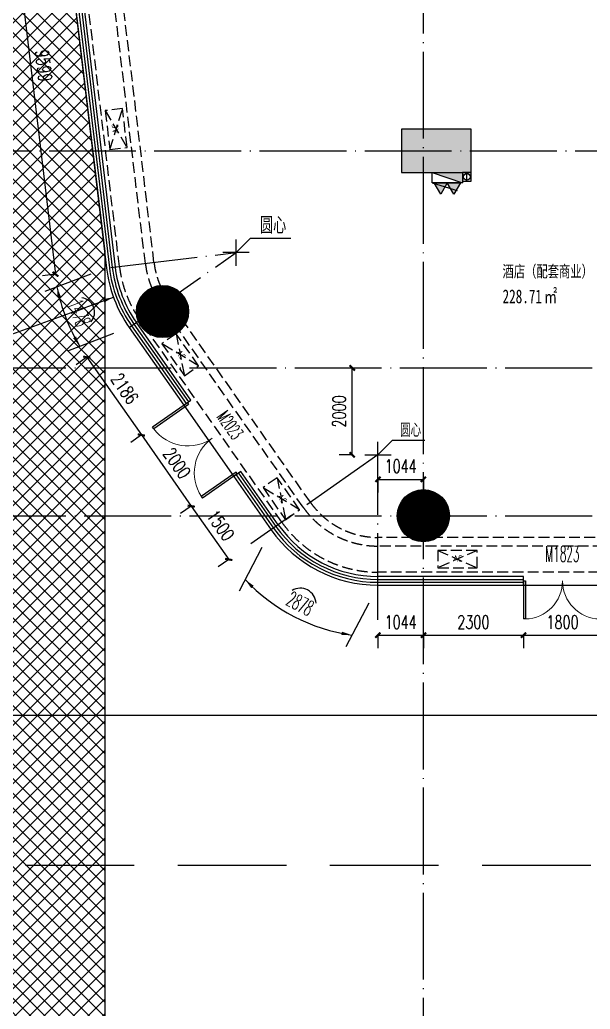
# Model space of a CAD drawing. Header units: millimetres. Extents: x 12325263 to 13848842, y -1463133 to 573208.
# Drawn here: x 12549015 to 12562133, y -650647 to -627871 of the extents above; entities that cross this region are included whole.
import ezdxf
from ezdxf.xclip import XClip

# ---------------------------------------------------------------- set-up
doc = ezdxf.new("R2010")
doc.units = ezdxf.units.MM
doc.header["$LTSCALE"] = 1000
doc.header["$XCLIPFRAME"] = 0
for name, pattern in [('101010$0$__DASH', [0.35, 0.25, -0.1]), ('ACAD_ISO02W100', [15, 12, -3]), ('DASH', [0.35, 0.25, -0.1]), ('DASHED2', [0.375, 0.25, -0.125]), ('DOTE', [2.42, 2, -0.2, 0.02, -0.2]), ('s-首层组合pm$0$DASH', [0.35, 0.25, -0.1])]:
    doc.linetypes.add(name, pattern=pattern)
for name, color, linetype in [('#s-灭火器', 20, 'Continuous'), ('12#楼首层平面图$0$CURTWALL', 2, 'Continuous'), ('20210729mva复核', 1, 'Continuous'), ('A-ANNO-DIMS', 83, 'Continuous'), ('A-ANNO-TEXT', 7, 'Continuous'), ('A-AXIS', 16, 'DOTE'), ('A-COLS', 6, 'Continuous'), ('A-WALL-PATT', 8, 'Continuous'), ('DIM_LEAD', 3, 'Continuous'), ('EQUIP_消火栓', 7, 'Continuous'), ('HZHZNEWPLOTLAYER#@$TT', 7, 'Continuous'), ('PUB_HATCH', 8, 'Continuous'), ('PUB_TEXT', 7, 'Continuous'), ('VPIPE-消防高', 3, 'Continuous'), ('WINDOW', 4, 'Continuous'), ('WINDOW_TEXT', 7, 'Continuous'), ('投影线', 6, 'ACAD_ISO02W100'), ('水条件', 1, 'Continuous'), ('消防车道', 6, 'DASHED2'), ('结构边线', 21, 'DASH')]:
    doc.layers.add(name, color=color, linetype=linetype)
doc.styles.add('101010$0$YQ_DIM', font='SUPEROS.SHX', dxfattribs={"width": 0.8, "bigfont": 'HZDX.SHX'})
doc.styles.add('_TCH_DIM', font='SIMPLEX.shx', dxfattribs={"width": 0.7, "bigfont": 'GBCBIG.shx'})
doc.styles.add('_TCH_DIM_T3', font='SIMPLEX.shx', dxfattribs={"width": 0.705882, "bigfont": 'GBCBIG.shx'})
doc.styles.add('_TCH_WINDOW', font='SIMPLEX', dxfattribs={"width": 0.7, "height": 3.5, "bigfont": 'GBCBIG'})
doc.styles.add('TITXV', font='', dxfattribs={"width": 0.7})
doc.styles.add('宋体', font='', dxfattribs={"width": 0.65})
doc.styles.get('TITXV').set_extended_font_data('SimSun')
doc.styles.get('宋体').set_extended_font_data('SimSun')
doc.dimstyles.new('_TCH_ARCH&&120', dxfattribs={"dimtxt": 306, "dimasz": 120, "dimexe": 300, "dimexo": 360, "dimgap": 147, "dimtad": 1, "dimdec": 0, "dimzin": 0, "dimdsep": 46, "dimtxsty": '_TCH_DIM_T3', "dimblk": 'ARCHTICK', "dimcen": 0.09, "dimclrt": 7, "dimazin": 2, "dimtfac": 1, "dimtdec": 0, "dimtix": 1, "dimtmove": 2, "dimatfit": 3, "dimfxl": 1, "dimfxlon": 1, "dimtolj": 1, "dimtzin": 0, "dimarcsym": 0})

# ---------------------------------------------------------------- blocks, each defined once
blk = doc.blocks.new('A$C53F769B7')
at = {"layer": '20210729mva复核', "color": 8}
blk.add_line((68579.6, 19125.4), (0, 19125.4), dxfattribs=at)
blk = doc.blocks.new('_FZH')
blk.add_lwpolyline([(-0.5, -0.5), (0.5, -0.5), (0.5, 0.5), (-0.5, 0.5)], close=True)
at = {"layer": 'PUB_HATCH'}
blk.add_solid([(-0.5, -0.5), (0.5, -0.5), (-0.5, 0.5), (0.5, 0.5)], dxfattribs=at)
blk = doc.blocks.new('_YZH')
blk.add_circle((0, 0), 0.5)
at = {"layer": 'PUB_HATCH', "const_width": 0.5}
blk.add_lwpolyline([(-0.25, 0, 1), (0.25, 0, 1)], format="xyb", close=True, dxfattribs=at)
blk = doc.blocks.new('asfasfsdgdsfhsghh')
at = {"layer": 'A-COLS'}
for name, p, xscale, yscale, zscale in [('_FZH', (-45700, 5000), 1600, 1000, 1000), ('_YZH', (-52000, 1300), 1200, 1200, 1200), ('_YZH', (-46000, -3400), 1200, 1200, 1200)]:
    blk.add_blockref(name, p, dxfattribs=dict(at, xscale=xscale, yscale=yscale, zscale=zscale))
blk = doc.blocks.new('管位')
at = {"layer": '水条件'}
blk.add_line((12573126, 675360), (12573126, 675160), dxfattribs=at)
blk.add_lwpolyline([(12573026, 675360), (12573226, 675360), (12573226, 675160), (12573026, 675160)], close=True, dxfattribs=at)
blk = doc.blocks.new('灭火器')
at = {"layer": '#s-灭火器', "ltscale": 1000}
for points in [[(292444, 59707), (292144, 59707), (292294, 59447)], [(292744, 59707), (292444, 59707), (292594, 59447)]]:
    blk.add_hatch(color=256, dxfattribs=at).paths.add_polyline_path(points)
for points in [[(292294, 59447), (292444, 59707), (292144, 59707)], [(292594, 59447), (292744, 59707), (292444, 59707)]]:
    blk.add_lwpolyline(points, close=True, dxfattribs=at)
blk = doc.blocks.new('$TWTSYS$00000508')
for p, q in [((-0.5, 0.5), (0.324, 1.224)), ((-0.5, 0.5), (-0.5, -0.5)), ((-0.5, -0.5), (0.5, 0.5)), ((0.5, 0.5), (-0.5, 0.5)), ((0.5, -0.5), (0.5, 0.5)), ((-0.5, -0.5), (0.5, -0.5))]:
    blk.add_line(p, q)
blk.add_solid([(0.5, -0.5), (0.5, 0.5), (-0.5, -0.5)])
blk = doc.blocks.new('消火栓')
at = {"layer": '#s-灭火器', "rotation": 180.0000000000001}
blk.add_blockref('灭火器', (12864422, 734932), dxfattribs=at)
at = {"layer": 'EQUIP_消火栓', "xscale": 700, "yscale": 240, "zscale": 700}
blk.add_blockref('$TWTSYS$00000508', (12571978, 675105), dxfattribs=at)
blk = doc.blocks.new('asdfasdfafsf')
at = {"layer": 'VPIPE-消防高'}
blk.add_circle((-6540, -24850), 75, dxfattribs=at)
at = {"xscale": -1, "rotation": 180}
blk.add_blockref('消火栓', (-12578968, 650235), dxfattribs=at)
at = {"layer": '水条件', "xscale": -1, "rotation": 180}
blk.add_blockref('管位', (-12579666, 650410), dxfattribs=at)
blk = doc.blocks.new('A$C3CA14A55')
at = {"color": 253, "linetype": '101010$0$__DASH'}
for points in [[(0, 2), (900, 0), (900, 400), (0, 400), (0, 2)], [(900, 400), (0, 2)], [(0, 400), (900, 0)]]:
    blk.add_lwpolyline(points, dxfattribs=at)
at = {"color": 253, "linetype": 'ByBlock', "insert": (352, 293), "char_height": 150, "width": 435.79, "attachment_point": 1, "rotation": 359.4465, "style": '101010$0$YQ_DIM'}
blk.add_mtext('AC', dxfattribs=at)
blk = doc.blocks.new('asdfsddfa')
at = {"color": 253, "linetype": '101010$0$__DASH'}
for points in [[(34692, -42017), (33442, -42017), (33442, -46217), (-5353, -46217, -0.244508), (-7072, -45323), (-10337, -40668, -0.12383), (-10703, -39711), (-11840, -30179, -0.449446), (-11741, -30067), (-11208, -30067), (-11208, -26217), (-11336, -26217, -0.368693), (-12423, -25290), (-13762, -14075, -0.449446), (-11180, -11167), (-10149, -11167, 0.402681), (2392, 887, -0.402681), (2492, 983), (14892, 983)], [(34692, -41817), (33242, -41817), (33242, -46017), (-5353, -46017, -0.244508), (-6908, -45208), (-10173, -40553, -0.12383), (-10504, -39687), (-11628, -30267), (-11008, -30267), (-11008, -26017), (-11336, -26017, -0.367524), (-12225, -25262), (-13563, -14052, -0.449446), (-11180, -11367), (-10149, -11367, 0.400492), (2587, 783), (14892, 783)]]:
    blk.add_lwpolyline(points, format="xyb", dxfattribs=at)
at = {"layer": 'HZHZNEWPLOTLAYER#@$TT'}
for p, rotation in [((-11122, -37040), 96.80521517277303), ((-10323, -41559), 305.0469018050301), ((-7998, -44873), 305.0469018050301)]:
    blk.add_blockref('A$C3CA14A55', p, dxfattribs=dict(at, rotation=rotation))
blk.add_blockref('A$C3CA14A55', (-3975, -46717), dxfattribs=at)
blk = doc.blocks.new('A$C1B3D5B97')
at = {"layer": '消防车道', "linetype": 's-首层组合pm$0$DASH', "ltscale": 10}
blk.add_line((170169, 22594), (124406, 22594), dxfattribs=at)
blk = doc.blocks.new('qlzw')
at = {"layer": 'A-AXIS'}
for p, q in [((12424866.8, 979489.8), (12424866.8, 1082089.8)), ((12411416.8, 1000989.8), (12486866.8, 1000989.8)), ((12404966.8, 995989.8), (12486866.8, 995989.8)), ((12404966.8, 992589.8), (12485416.8, 992589.8))]:
    blk.add_line(p, q, dxfattribs=at)
blk = doc.blocks.new('_ArchTick')
at = {"color": 0, "linetype": 'ByBlock', "const_width": 0.4}
blk.add_lwpolyline([(-0.5, -0.5), (0.5, 0.5)], dxfattribs=at)
blk = doc.blocks.new('*D2087')
at = {"layer": 'A-ANNO-DIMS', "color": 0, "lineweight": -2, "transparency": 16777216}
for p, q in [((12548699, -624195), (12548400, -624231)), ((12548698, -624195), (12549835, -633727)), ((12549836, -633727), (12549537, -633762))]:
    blk.add_line(p, q, dxfattribs=at)
at = {"layer": 'Defpoints', "color": 0, "transparency": 16777216}
for p in [(12549871, -624055), (12551009, -633587), (12549835, -633727)]:
    blk.add_point(p, dxfattribs=at)
at = {"layer": 'A-ANNO-DIMS', "color": 0, "lineweight": -2, "transparency": 16777216, "xscale": 120, "yscale": 120, "zscale": 120}
for p, rotation in [((12548698, -624195), 96.80534123574836), ((12549835, -633727), 276.8053412357483)]:
    blk.add_blockref('_ArchTick', p, dxfattribs=dict(at, rotation=rotation))
at = {"layer": 'A-ANNO-DIMS', "color": 7, "transparency": 16777216, "insert": (12549564, -628926), "char_height": 306, "attachment_point": 5, "rotation": 276.8053, "style": '_TCH_DIM_T3'}
blk.add_mtext('\\A1;9599', dxfattribs=at)
blk = doc.blocks.new('*D4828')
at = {"layer": 'A-ANNO-DIMS', "color": 0, "lineweight": -2, "transparency": 16777216}
for p, q in [((12557252, -642036), (12557252, -642337)), ((12557252, -642037), (12558297, -642037)), ((12558297, -642036), (12558297, -642337))]:
    blk.add_line(p, q, dxfattribs=at)
at = {"layer": 'Defpoints', "color": 0, "transparency": 16777216}
for p in [(12557252, -640887), (12558297, -640887), (12558297, -642037)]:
    blk.add_point(p, dxfattribs=at)
at = {"layer": 'A-ANNO-DIMS', "color": 0, "lineweight": -2, "transparency": 16777216, "xscale": 120, "yscale": 120, "zscale": 120, "rotation": 180}
blk.add_blockref('_ArchTick', (12557252, -642037), dxfattribs=at)
at = {"layer": 'A-ANNO-DIMS', "color": 0, "lineweight": -2, "transparency": 16777216, "xscale": 120, "yscale": 120, "zscale": 120}
blk.add_blockref('_ArchTick', (12558297, -642037), dxfattribs=at)
at = {"layer": 'A-ANNO-DIMS', "color": 7, "transparency": 16777216, "insert": (12557775, -641737), "char_height": 306, "attachment_point": 5, "style": '_TCH_DIM_T3'}
blk.add_mtext('\\A1;1044', dxfattribs=at)
blk = doc.blocks.new('*D4829')
at = {"layer": 'A-ANNO-DIMS', "color": 0, "lineweight": -2, "transparency": 16777216}
for p, q in [((12558297, -642036), (12558297, -642337)), ((12558297, -642037), (12560597, -642037)), ((12560597, -642036), (12560597, -642337))]:
    blk.add_line(p, q, dxfattribs=at)
at = {"layer": 'Defpoints', "color": 0, "transparency": 16777216}
for p in [(12558297, -640887), (12560597, -640887), (12560597, -642037)]:
    blk.add_point(p, dxfattribs=at)
at = {"layer": 'A-ANNO-DIMS', "color": 0, "lineweight": -2, "transparency": 16777216, "xscale": 120, "yscale": 120, "zscale": 120, "rotation": 180}
blk.add_blockref('_ArchTick', (12558297, -642037), dxfattribs=at)
at = {"layer": 'A-ANNO-DIMS', "color": 0, "lineweight": -2, "transparency": 16777216, "xscale": 120, "yscale": 120, "zscale": 120}
blk.add_blockref('_ArchTick', (12560597, -642037), dxfattribs=at)
at = {"layer": 'A-ANNO-DIMS', "color": 7, "transparency": 16777216, "insert": (12559447, -641737), "char_height": 306, "attachment_point": 5, "style": '_TCH_DIM_T3'}
blk.add_mtext('\\A1;2300', dxfattribs=at)
blk = doc.blocks.new('*D4830')
at = {"layer": 'A-ANNO-DIMS', "color": 0, "lineweight": -2, "transparency": 16777216}
for p, q in [((12560597, -642036), (12560597, -642337)), ((12560597, -642037), (12562397, -642037)), ((12562397, -642036), (12562397, -642337))]:
    blk.add_line(p, q, dxfattribs=at)
at = {"layer": 'Defpoints', "color": 0, "transparency": 16777216}
for p in [(12560597, -640887), (12562397, -640887), (12562397, -642037)]:
    blk.add_point(p, dxfattribs=at)
at = {"layer": 'A-ANNO-DIMS', "color": 0, "lineweight": -2, "transparency": 16777216, "xscale": 120, "yscale": 120, "zscale": 120, "rotation": 180}
blk.add_blockref('_ArchTick', (12560597, -642037), dxfattribs=at)
at = {"layer": 'A-ANNO-DIMS', "color": 0, "lineweight": -2, "transparency": 16777216, "xscale": 120, "yscale": 120, "zscale": 120}
blk.add_blockref('_ArchTick', (12562397, -642037), dxfattribs=at)
at = {"layer": 'A-ANNO-DIMS', "color": 7, "transparency": 16777216, "insert": (12561497, -641737), "char_height": 306, "attachment_point": 5, "style": '_TCH_DIM_T3'}
blk.add_mtext('\\A1;1800', dxfattribs=at)
blk = doc.blocks.new('*D4946')
at = {"layer": 'A-ANNO-DIMS', "color": 0, "lineweight": -2, "transparency": 16777216}
for p, q in [((12557252, -638449), (12557252, -638750)), ((12557252, -638450), (12558297, -638450)), ((12558297, -638449), (12558297, -638750))]:
    blk.add_line(p, q, dxfattribs=at)
at = {"layer": 'Defpoints', "color": 0, "transparency": 16777216}
for p in [(12557252, -637587), (12558297, -637587), (12558297, -638450)]:
    blk.add_point(p, dxfattribs=at)
at = {"layer": 'A-ANNO-DIMS', "color": 0, "lineweight": -2, "transparency": 16777216, "xscale": 120, "yscale": 120, "zscale": 120, "rotation": 180}
blk.add_blockref('_ArchTick', (12557252, -638450), dxfattribs=at)
at = {"layer": 'A-ANNO-DIMS', "color": 0, "lineweight": -2, "transparency": 16777216, "xscale": 120, "yscale": 120, "zscale": 120}
blk.add_blockref('_ArchTick', (12558297, -638450), dxfattribs=at)
at = {"layer": 'A-ANNO-DIMS', "color": 7, "transparency": 16777216, "insert": (12557775, -638150), "char_height": 306, "attachment_point": 5, "style": '_TCH_DIM_T3'}
blk.add_mtext('\\A1;1044', dxfattribs=at)
blk = doc.blocks.new('*D4947')
at = {"layer": 'A-ANNO-DIMS', "color": 0, "lineweight": -2, "transparency": 16777216}
for p, q in [((12556661, -635887), (12556360, -635887)), ((12556660, -637887), (12556660, -635887)), ((12556661, -637887), (12556360, -637887))]:
    blk.add_line(p, q, dxfattribs=at)
at = {"layer": 'Defpoints', "color": 0, "transparency": 16777216}
for p in [(12556660, -635887), (12557552, -635887), (12557552, -637887)]:
    blk.add_point(p, dxfattribs=at)
at = {"layer": 'A-ANNO-DIMS', "color": 0, "lineweight": -2, "transparency": 16777216, "xscale": 120, "yscale": 120, "zscale": 120}
for p, rotation in [((12556660, -635887), 90), ((12556660, -637887), 270)]:
    blk.add_blockref('_ArchTick', p, dxfattribs=dict(at, rotation=rotation))
at = {"layer": 'A-ANNO-DIMS', "color": 7, "transparency": 16777216, "insert": (12556360, -636887), "char_height": 306, "attachment_point": 5, "rotation": 90, "style": '_TCH_DIM_T3'}
blk.add_mtext('\\A1;2000', dxfattribs=at)
blk = doc.blocks.new('*D4948')
at = {"layer": 'A-ANNO-DIMS', "color": 0, "lineweight": -2, "transparency": 16777216}
for p, q in [((12550556, -635638), (12550309, -635811)), ((12550555, -635639), (12551810, -637429)), ((12551811, -637428), (12551565, -637601))]:
    blk.add_line(p, q, dxfattribs=at)
at = {"layer": 'Defpoints', "color": 0, "transparency": 16777216}
for p in [(12551532, -634954), (12552787, -636744), (12551810, -637429)]:
    blk.add_point(p, dxfattribs=at)
at = {"layer": 'A-ANNO-DIMS', "color": 0, "lineweight": -2, "transparency": 16777216, "xscale": 120, "yscale": 120, "zscale": 120}
for p, rotation in [((12550555, -635639), 125.0412468773539), ((12551810, -637429), 305.0412468773539)]:
    blk.add_blockref('_ArchTick', p, dxfattribs=dict(at, rotation=rotation))
at = {"layer": 'A-ANNO-DIMS', "color": 7, "transparency": 16777216, "insert": (12551428, -636361), "char_height": 306, "attachment_point": 5, "rotation": 305.0412, "style": '_TCH_DIM_T3'}
blk.add_mtext('\\A1;2186', dxfattribs=at)
blk = doc.blocks.new('*D4949')
at = {"layer": 'A-ANNO-DIMS', "color": 0, "lineweight": -2, "transparency": 16777216}
for p, q in [((12551811, -637428), (12551565, -637601)), ((12551810, -637429), (12552958, -639066)), ((12552959, -639065), (12552713, -639238))]:
    blk.add_line(p, q, dxfattribs=at)
at = {"layer": 'Defpoints', "color": 0, "transparency": 16777216}
for p in [(12552787, -636744), (12553935, -638381), (12552958, -639066)]:
    blk.add_point(p, dxfattribs=at)
at = {"layer": 'A-ANNO-DIMS', "color": 0, "lineweight": -2, "transparency": 16777216, "xscale": 120, "yscale": 120, "zscale": 120}
for p, rotation in [((12551810, -637429), 125.0412468773434), ((12552958, -639066), 305.0412468773434)]:
    blk.add_blockref('_ArchTick', p, dxfattribs=dict(at, rotation=rotation))
at = {"layer": 'A-ANNO-DIMS', "color": 7, "transparency": 16777216, "insert": (12552630, -638075), "char_height": 306, "attachment_point": 5, "rotation": 305.0412, "style": '_TCH_DIM_T3'}
blk.add_mtext('\\A1;2000', dxfattribs=at)
blk = doc.blocks.new('*D4950')
at = {"layer": 'A-ANNO-DIMS', "color": 0, "lineweight": -2, "transparency": 16777216}
for p, q in [((12552959, -639065), (12552713, -639238)), ((12552958, -639066), (12553820, -640294)), ((12553821, -640294), (12553574, -640466))]:
    blk.add_line(p, q, dxfattribs=at)
at = {"layer": 'Defpoints', "color": 0, "transparency": 16777216}
for p in [(12553935, -638381), (12554796, -639609), (12553820, -640294)]:
    blk.add_point(p, dxfattribs=at)
at = {"layer": 'A-ANNO-DIMS', "color": 0, "lineweight": -2, "transparency": 16777216, "xscale": 120, "yscale": 120, "zscale": 120}
for p, rotation in [((12552958, -639066), 125.0412468773452), ((12553820, -640294), 305.0412468773453)]:
    blk.add_blockref('_ArchTick', p, dxfattribs=dict(at, rotation=rotation))
at = {"layer": 'A-ANNO-DIMS', "color": 7, "transparency": 16777216, "insert": (12553635, -639508), "char_height": 306, "attachment_point": 5, "rotation": 305.0412, "style": '_TCH_DIM_T3'}
blk.add_mtext('\\A1;1500', dxfattribs=at)
blk = doc.blocks.new('$DorLib2D$00000002')
for p, q in [((-0.5, 0), (-0.5, 0.4875)), ((-0.475, 0.4875), (-0.5, 0.4875)), ((-0.475, 0), (-0.475, 0.4875)), ((0.475, 0), (0.475, 0.4875)), ((0.475, 0.4875), (0.5, 0.4875)), ((0.5, 0), (0.5, 0.4875)), ((-0.5, 0), (-0.475, 0)), ((0.5, 0), (0.475, 0))]:
    blk.add_line(p, q)
at = {"lineweight": 13}
for centre, start, end in [((-0.4875, 0), 0, 88.53072), ((0.4875, 0), 91.46928, 180)]:
    blk.add_arc(centre, 0.4875, start, end, dxfattribs=at)

msp = doc.modelspace()

# ---------------------------------------------------------------- hatches: boundary and pattern name
at = {"layer": 'A-WALL-PATT'}
h = msp.add_hatch(dxfattribs=at)
h.set_pattern_fill('ANSI37', color=252, scale=150)
h.set_pattern_definition([(45, (-400000, 0), (-168.3798023, 168.3798023), []), (135, (-400000, 0), (-168.3798023, -168.3798023), [])])
edge = h.paths.add_edge_path()
edge.add_line((12617170, -539458), (12627664.7, -539458))
edge.add_line((12627664.7, -539458), (12617498.2, -546587.6))
edge.add_line((12617498.2, -546587.6), (12598406.6, -559976.1))
edge.add_line((12598406.6, -559976.1), (12585091.3, -540989.1))
edge.add_line((12585091.3, -540989.1), (12584144.7, -541197.3))
edge.add_line((12584144.7, -541197.3), (12583864.1, -542803.9))
edge.add_arc((12578880.4, -541928.7), 5060, 269.14738, 350.03971, ccw=False)
edge.add_arc((12578698.9, -554127.5), 7140.2, 89.14809, 125.03345)
edge.add_line((12574600, -548281), (12560037.5, -558490.6))
edge.add_line((12560037.5, -558490.6), (12559927.1, -558471.2))
edge.add_line((12559927.1, -558471.2), (12559927.1, -564050))
edge.add_line((12559927.1, -564050), (12558858.8, -564810))
edge.add_line((12558858.8, -564810), (12559927.1, -566333.2))
edge.add_line((12559927.1, -566333.2), (12559927.6, -588159))
edge.add_line((12559927.6, -588159), (12558263.3, -589586.8))
edge.add_line((12558263.3, -589586.8), (12557796.8, -589586.8))
edge.add_line((12557796.8, -589586.8), (12557796.8, -598151.2))
edge.add_line((12557796.8, -598151.2), (12560482.1, -600836.4))
edge.add_arc((12552451.5, -592361.2), 11675.6, 270.02561, 313.45682, ccw=False)
edge.add_line((12552456.7, -604036.8), (12551424.9, -604036.8))
edge.add_arc((12551424.9, -607536.8), 3500, 90, 186.80534)
edge.add_line((12547949.6, -607951.5), (12549871.4, -624055.3))
edge.add_line((12549871.4, -624055.3), (12550966.8, -633201.5))
edge.add_line((12550966.8, -633201.5), (12550966.8, -643886.8))
edge.add_line((12550966.8, -643886.8), (12550966.8, -653386.8))
edge.add_line((12550966.8, -653386.8), (12614072.2, -653386.8))
edge.add_line((12614072.2, -653386.8), (12616970.5, -653386.8))
edge.add_arc((12639113.3, -663769.1), 24455.9, 154.87893, 159.83059)
edge.add_arc((12619069.5, -656056.1), 3000, 166.12633, 249.14639)
edge.add_arc((12632240.8, -621479.9), 40000, 249.14639, 262.18067)
edge.add_line((12626798.8, -661108), (12526241.6, -661108))
edge.add_line((12526241.6, -661108), (12526241.6, -616108))
edge.add_line((12526241.6, -616108), (12504241.6, -616108))
edge.add_line((12504241.6, -616108), (12504241.6, -539458))
edge.add_line((12504241.6, -539458), (12586460, -539458))
edge.add_line((12586460, -539458), (12617170, -539458))

# ---------------------------------------------------------------- linework, layer by layer
at = {"layer": '12#楼首层平面图$0$CURTWALL'}
for p, q in [((12549871.4, -624055.3), (12551008.9, -633586.9)), ((12549937.6, -624047.4), (12551075.1, -633579)), ((12550003.8, -624039.5), (12551141.3, -633571.1)), ((12550070, -624031.6), (12551207.5, -633563.2)), ((12551531.5, -634953.9), (12552786.7, -636743.7)), ((12551586.1, -634915.6), (12552841.3, -636705.4)), ((12551640.7, -634877.3), (12552895.8, -636667.1)), ((12552950.4, -636628.9), (12551695.3, -634839)), ((12552786.7, -636743.7), (12552950.4, -636628.9)), ((12554098.8, -638266.3), (12553935, -638381.2)), ((12553935, -638381.2), (12554796.3, -639609.3)), ((12553989.6, -638342.9), (12554850.8, -639571)), ((12554044.2, -638304.6), (12554905.4, -639532.7)), ((12554960, -639494.5), (12554098.8, -638266.3)), ((12560596.8, -640686.8), (12557252.5, -640686.8)), ((12560596.8, -640886.8), (12560596.8, -640686.8)), ((12557252.5, -640753.5), (12560596.8, -640753.5)), ((12557252.5, -640820.1), (12560596.8, -640820.1)), ((12557252.5, -640886.8), (12560596.8, -640886.8))]:
    msp.add_line(p, q, dxfattribs=at)
for centre, radius, start, end in [((12553987.7, -633231.4), 3000, 186.80534, 215.04125), ((12553987.7, -633231.4), 2933.3, 186.80534, 215.04125), ((12553987.7, -633231.4), 2866.7, 186.80534, 215.04125), ((12553987.7, -633231.4), 2800, 186.80534, 215.04125), ((12557252.5, -637886.8), 2866.7, 215.04125, 270), ((12557252.5, -637886.8), 2800, 215.04125, 270), ((12557252.5, -637886.8), 3000, 215.04125, 270), ((12557252.5, -637886.8), 2933.3, 215.04125, 270)]:
    msp.add_arc(centre, radius, start, end, dxfattribs=at)
at = {"layer": 'A-ANNO-DIMS'}
for p, q in [((12550648.1, -633724.8), (12549590.1, -634129.3)), ((12551170.7, -635091.8), (12550112.7, -635496.3)), ((12554582.5, -640020.4), (12554059.8, -641025.3)), ((12557038.7, -641297.9), (12556516, -642302.8))]:
    msp.add_line(p, q, dxfattribs=at)
for points in [[(12549870.3, -634022.2, 0, 79.2, 0), (12549922.3, -634256.4, 79.2, 0, 0)], [(12550943.2, -634339.8, 79.2, 0, 0), (12551168.7, -634257.7, 0, 0, 0)], [(12550275.4, -635180, 79.2, 0, 0), (12550392.9, -635389.2, 0, 0, 0)], [(12554198.2, -640759.1, 0, 79.2, 0), (12554367.6, -640929.2, 79.2, 0, 0)], [(12556418, -641995.6, 79.2, 0, 0), (12556654.4, -642036.6, 0, 0, 0)]]:
    msp.add_lwpolyline(points, format="xyseb", dxfattribs=at)
msp.add_lwpolyline([(12548237, -635325.1), (12550943.2, -634339.8), (12551168.7, -634257.7)], dxfattribs=at)
for centre, start, end in [((12553987.7, -633231.4), 190.87193, 210.97465), ((12557252.5, -637886.8), 223.24179, 261.79946)]:
    msp.add_arc(centre, 4192.7, start, end, dxfattribs=at)
at = {"layer": 'A-ANNO-DIMS', "color": 7}
for centre, radius, start, end in [((12550403.7, -634601.7), 331.4, 318.39583, 83.45076), ((12555468.8, -641316.2), 359.8, 2.78102, 122.26022)]:
    msp.add_arc(centre, radius, start, end, dxfattribs=at)
at = {"layer": 'A-AXIS'}
for p, q in [((12551108.2, -633575), (12553987.7, -633231.4)), ((12551531.5, -634953.9), (12553987.7, -633231.4)), ((12557252.5, -637886.8), (12554329.4, -639936.7))]:
    msp.add_line(p, q, dxfattribs=at)
for points in [[(12553987.7, -633531.4), (12553987.7, -632931.4)], [(12554287.7, -633231.4), (12553687.7, -633231.4)], [(12557252.5, -641686.8), (12557252.5, -637586.8)], [(12556952.5, -637886.8), (12557552.5, -637886.8)]]:
    msp.add_lwpolyline(points, dxfattribs=at)
at = {"layer": 'DIM_LEAD'}
for p, q in [((12553987.7, -633231.4), (12554324.2, -632894.9)), ((12554324.2, -632894.9), (12555247.6, -632894.9)), ((12557252.5, -637886.8), (12557588.9, -637550.4)), ((12557588.9, -637550.4), (12558327.6, -637550.4))]:
    msp.add_line(p, q, dxfattribs=at)
at = {"layer": 'HZHZNEWPLOTLAYER#@$TT'}
msp.add_line((12549871.4, -624055.3), (12551008.9, -633586.9), dxfattribs=at)
at = {"layer": 'PUB_HATCH'}
msp.add_lwpolyline([(12557796.8, -589586.8), (12557796.8, -598151.2), (12560482.1, -600836.4, -0.1918059), (12552456.7, -604036.8), (12551424.9, -604036.8, 0.4494458), (12547949.6, -607951.5), (12549871.4, -624055.3), (12550966.8, -633201.5), (12550966.8, -643886.8), (12550966.8, -653386.8), (12614072.2, -653386.8), (12616970.5, -653386.8, 0.021609), (12616157, -655336.8, 0.3789662), (12618001.6, -658859.6, 0.0569342), (12626798.8, -661108), (12526241.6, -661108), (12526241.6, -616108), (12504241.6, -616108), (12504241.6, -539458)], format="xyb", dxfattribs=at)
at = {"layer": 'WINDOW'}
for p, q in [((12552786.7, -636743.7), (12553935, -638381.2)), ((12560596.8, -640886.8), (12562396.8, -640886.8))]:
    msp.add_line(p, q, dxfattribs=at)
at = {"layer": '结构边线'}
msp.add_lwpolyline([(12596646.8, -640586.8), (12557252.5, -640586.8, -0.2445077), (12555041.9, -639437), (12551777.1, -634781.6, -0.1238295), (12551306.7, -633551.3), (12550169.3, -624019.7, -0.4494458), (12550864.3, -623236.8), (12551396.8, -623236.8), (12551396.8, -620586.8), (12551268.8, -620586.8, -0.3708626), (12549587.9, -619141.2), (12548247.5, -607916, -0.4494458), (12551424.9, -604336.8), (12552456.7, -604336.8, 0.4026806), (12564397.4, -592859.1, -0.4026806)], format="xyb", dxfattribs=at)

# ---------------------------------------------------------------- block references
ref = msp.add_blockref('A$C1B3D5B97', (12423477.6, -669932))
XClip(ref).set_block_clipping_path([(102763.9620674886, 8824.0136185836), (214113.9575041495, 130474.013618584)])
for name, p in [('A$C53F769B7', (12529567.2, -663012.2)), ('asfasfsdgdsfhsghh', (12604296.8, -635886.8)), ('asdfasdfafsf', (12565836.8, -606636.8))]:
    msp.add_blockref(name, p)
at = {"layer": 'HZHZNEWPLOTLAYER#@$TT'}
msp.add_blockref('asdfsddfa', (12562605.2, -593769.4), dxfattribs=at)
at = {"layer": 'WINDOW'}
ref = msp.add_blockref('$DorLib2D$00000002', (12553442.7, -637505), dxfattribs=dict(at, xscale=2000, yscale=-2000, zscale=200, rotation=305.0412468793777))
ref.add_attrib('A', 'M2023', (12553534.5, -637009.8), dxfattribs={"layer": 'WINDOW_TEXT', "height": 306, "rotation": 305.04125, "style": '_TCH_WINDOW', "width": 0.494118})
ref = msp.add_blockref('$DorLib2D$00000002', (12561496.8, -640786.8), dxfattribs=dict(at, xscale=1800, yscale=-1800, zscale=200, rotation=359.9999999999991))
ref.add_attrib('A', 'M1823', (12561102, -640345.4), dxfattribs={"layer": 'WINDOW_TEXT', "height": 357, "style": '_TCH_WINDOW', "width": 0.494118})
at = {"layer": '投影线', "linetype": 'DASHED2', "ltscale": 2}
msp.add_blockref('qlzw', (133430, -1631876.5), dxfattribs=at)

# ---------------------------------------------------------------- texts
at = {"layer": 'A-ANNO-DIMS', "color": 7, "style": '_TCH_DIM', "width": 0.494118}
for s, rotation, p in [('1478', 290.92329, (12550108, -634399.9)), ('2878', 332.52062, (12555112, -641328.6))]:
    msp.add_text(s, height=357, rotation=rotation, dxfattribs=at).set_placement(p)
at = {"layer": 'A-ANNO-TEXT', "style": 'TITXV', "width": 0.7}
for s, height, p in [('酒店（配套商业）', 271.9, (12560117.9, -633796.8)), ('228.71', 317.22, (12560117.9, -634396.8)), ('㎡', 317.2, (12561070.6, -634396.8))]:
    msp.add_text(s, height=height, dxfattribs=at).set_placement(p)
at = {"layer": 'PUB_TEXT', "style": '宋体', "width": 0.65}
for height, p in [(339.87, (12554539.9, -632759.9)), (271.9, (12557761.5, -637442.4))]:
    msp.add_text('圆心', height=height, dxfattribs=at).set_placement(p)

# ---------------------------------------------------------------- dimensions: what is measured, and where the dimension line sits
at = {"layer": 'A-ANNO-DIMS'}
for p1, p2, distance, picture, middle in [((12549871.4, -624055.3), (12551008.9, -633586.9), -1182.2, '*D2087', (12549564.2, -628925.6)), ((12551531.5, -634953.9), (12552786.7, -636743.7), -1192.7, '*D4948', (12551428.2, -636361.3)), ((12557552.5, -637886.8), (12557552.5, -635886.8), 892.5, '*D4947', (12556360, -636886.8)), ((12552786.7, -636743.7), (12553935, -638381.2), -1192.7, '*D4949', (12552630, -638075)), ((12557252.5, -637586.8), (12558296.8, -637586.8), -863.2, '*D4946', (12557774.6, -638150)), ((12553935, -638381.2), (12554796.3, -639609.3), -1192.7, '*D4950', (12553634.7, -639507.8)), ((12557252.5, -640886.8), (12558296.8, -640886.8), -1149.8, '*D4828', (12557774.6, -641736.6)), ((12558296.8, -640886.8), (12560596.8, -640886.8), -1149.8, '*D4829', (12559446.8, -641736.6)), ((12560596.8, -640886.8), (12562396.8, -640886.8), -1149.8, '*D4830', (12561496.8, -641736.6))]:
    dim = msp.add_aligned_dim(p1=p1, p2=p2, distance=distance, dimstyle='_TCH_ARCH&&120', dxfattribs=at)
    dim.commit()
    dim.dimension.update_dxf_attribs({"geometry": picture, "text_midpoint": middle})

doc.saveas('drawing.dxf')
